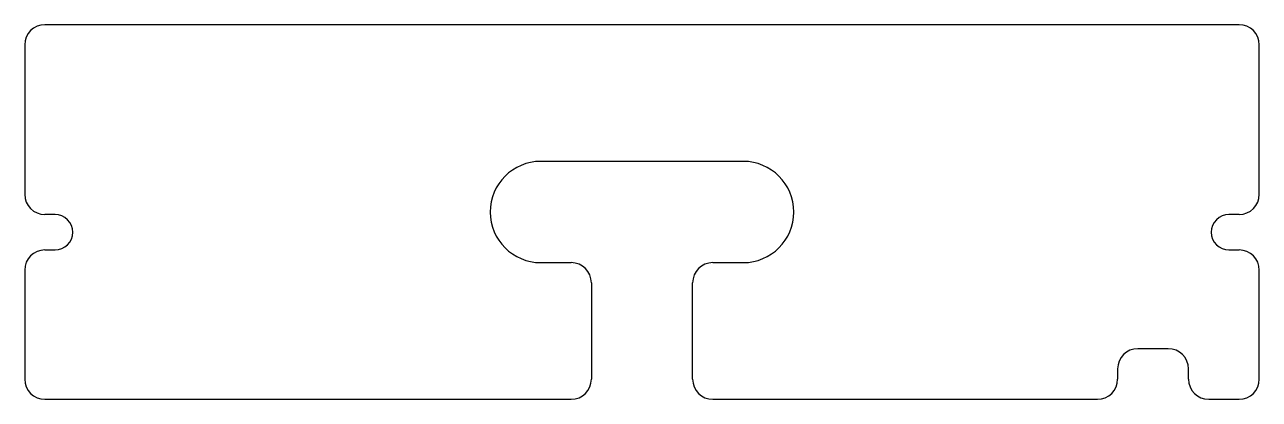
# Model space of a CAD drawing. Header units: millimetres. Extents: x -61 to 61, y -19 to 19.
import ezdxf

# ---------------------------------------------------------------- set-up
doc = ezdxf.new("R2010")
doc.units = ezdxf.units.MM

msp = doc.modelspace()

# ---------------------------------------------------------------- linework, layer by layer
at = {"color": 7, "linetype": 'Continuous', "lineweight": 25}
for p, q in [((59, 18.5), (-59, 18.5)), ((-61, 16.5), (-61, 1.75)), ((61, 1.75), (61, 16.5)), ((10, 5), (-10, 5)), ((-58, -0.25), (-59, -0.25)), ((59, -0.25), (58, -0.25)), ((-59, -3.75), (-58, -3.75)), ((58, -3.75), (59, -3.75)), ((-61, -5.75), (-61, -16.5)), ((-10, -5), (-7, -5)), ((7, -5), (10, -5)), ((61, -16.5), (61, -5.75)), ((-5, -7), (-5, -16.5)), ((5, -16.5), (5, -7)), ((52, -13.5), (49, -13.5)), ((47, -15.5), (47, -16.5)), ((54, -16.5), (54, -15.5)), ((-59, -18.5), (-7, -18.5)), ((7, -18.5), (45, -18.5)), ((56, -18.5), (59, -18.5))]:
    msp.add_line(p, q, dxfattribs=at)
for centre, radius, start, end in [((-59, 16.5), 2, 90, 180), ((59, 16.5), 2, 0, 90), ((-10, 0), 5, 90, 270), ((10, 0), 5, 270, 90), ((-59, 1.75), 2, 180, 270), ((59, 1.75), 2, 270, 0), ((-58, -2), 1.75, 270, 90), ((58, -2), 1.75, 90, 270), ((-59, -5.75), 2, 90, 180), ((59, -5.75), 2, 0, 90), ((-7, -7), 2, 0, 90), ((7, -7), 2, 90, 180), ((49, -15.5), 2, 90, 180), ((52, -15.5), 2, 0, 90), ((-59, -16.5), 2, 180, 270), ((-7, -16.5), 2, 270, 0), ((7, -16.5), 2, 180, 270), ((45, -16.5), 2, 270, 0), ((56, -16.5), 2, 180, 270), ((59, -16.5), 2, 270, 0)]:
    msp.add_arc(centre, radius, start, end, dxfattribs=at)

doc.saveas('drawing.dxf')
